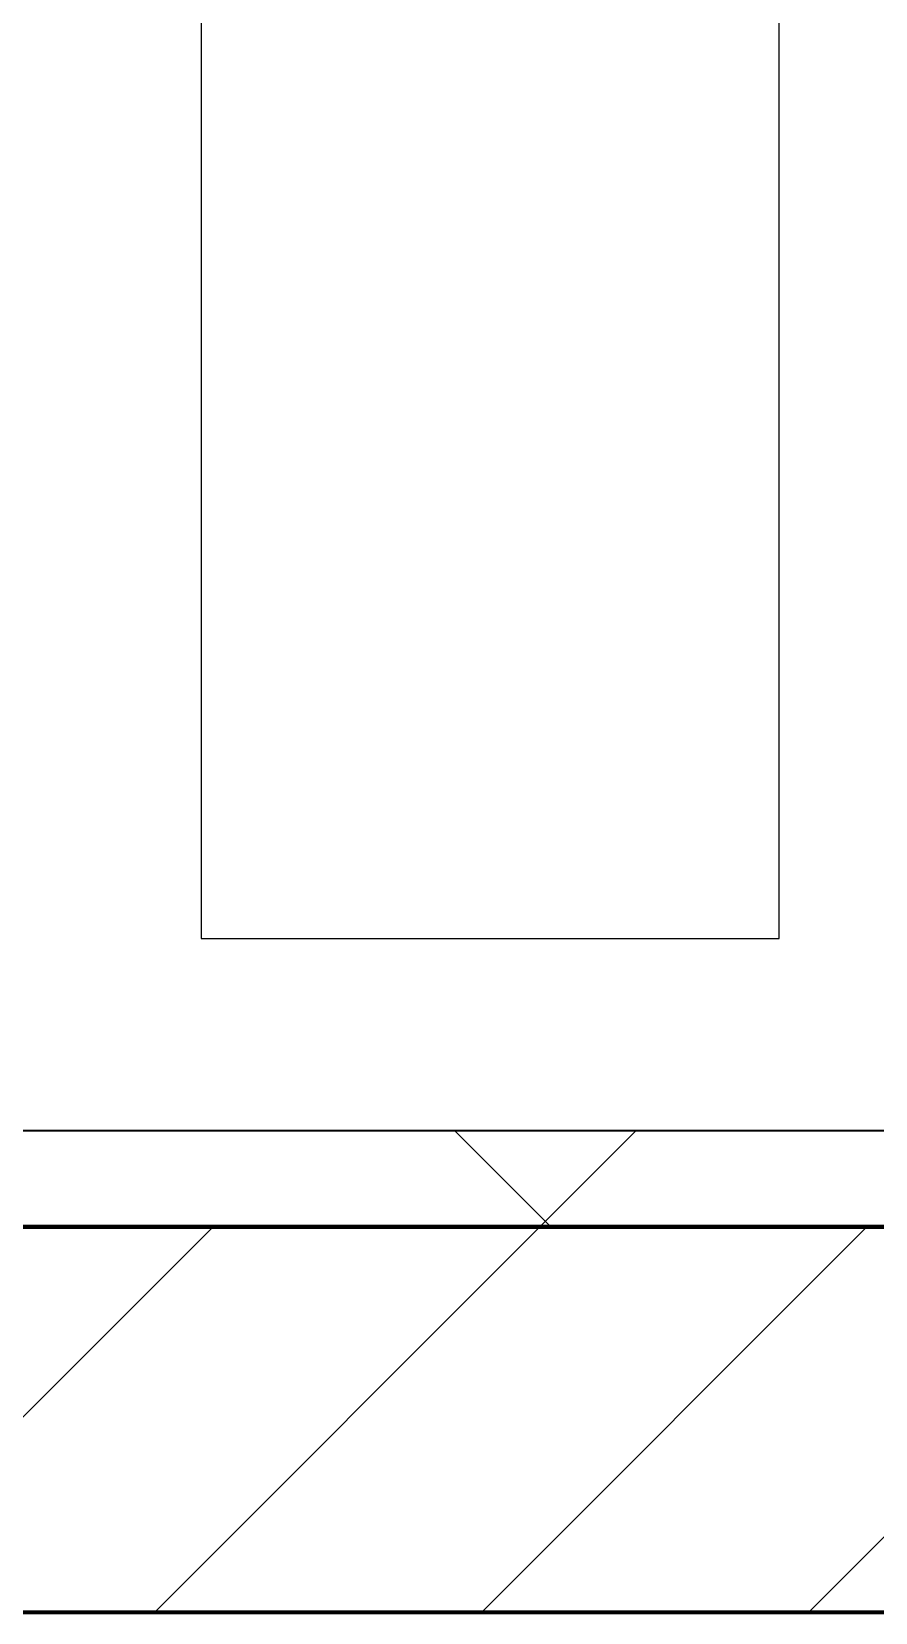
# Model space of a CAD drawing. Header units: millimetres. Extents: x -853432 to -773672, y -18171 to 22484.
# Drawn here: x -819520 to -819082, y -4021 to -3201 of the extents above; entities that cross this region are included whole.
import ezdxf
from ezdxf.xclip import XClip

# ---------------------------------------------------------------- set-up
doc = ezdxf.new("R2010")
doc.units = ezdxf.units.MM
doc.header["$XCLIPFRAME"] = 0
doc.layers.add('000 - WIPEOUT', color=250, linetype='Continuous')
doc.layers.add('A11_ALU.SOLID SHEET', color=2, linetype='Continuous')
for name, color, linetype, lineweight in [('A-GLAZ-CURT', 2, 'Continuous', 9), ('A-WALL', 5, 'Continuous', 35), ('A-WALL-FNSH', 2, 'Continuous', 35), ('A-WALL-PATT', 1, 'Continuous', 35)]:
    doc.layers.add(name, color=color, linetype=linetype, lineweight=lineweight)

# ---------------------------------------------------------------- blocks, each defined once
blk = doc.blocks.new('PPLS-PP19_Custom Tile Pattern - Custom Tile Pattern-V112-4251-01 ENLARGED CONCOURSE LEVEL - REFLECTED CEILING PLAN - SHEET 2')
at = {"layer": 'A-GLAZ-CURT'}
for p, q in [((-300, 0), (300, 0)), ((300, 0), (-300, 0)), ((195.99, 0), (213.31, 0)), ((213.31, 0), (195.99, 0)), ((230.06, 0), (300, 0)), ((-300, -50), (300, -50)), ((300, -50), (-300, -50))]:
    blk.add_line(p, q, dxfattribs=at)
for points, knots in [([(168.37, 0), (167.68, 0), (162.47, 0), (147.02, 0), (109.77, 0), (76.86, 0), (57.82, 0), (46.51, 0), (41.18, 0), (36.02, 0), (35.54, 0), (35.54, 0)], [-543.375029, -543.375029, -543.375029, -543.375029, -530.793311, -458.593899, -401.860199, -357.622665, -341.267687, -334.000314, -326.15566, -319.318397, -317.489778, -317.489778, -317.489778, -317.489778]), ([(94.4, 0), (94.4, 0), (94.64, 0), (99.11, 0), (108.97, 0), (120.79, 0), (139.94, 0), (163.31, 0), (185.23, 0), (193.62, 0), (194.69, 0), (194.79, 0)], [-2348.345796, -2348.345796, -2348.345796, -2348.345796, -2310.419338, -2233.599744, -2052.234781, -1843.028543, -1530.39897, -1095.004608, -529.74427, -295.064701, -265.121568, -265.121568, -265.121568, -265.121568]), ([(128.58, 0), (128.8, 0), (130.16, 0), (139.26, 0), (152.67, 0), (161.24, 0), (162.19, 0), (162.75, 0)], [-633.326174, -633.326174, -633.326174, -633.326174, -627.736123, -618.981161, -602.094757, -592.980799, -581.414464, -581.414464, -581.414464, -581.414464]), ([(193.8, 0), (193.33, 0), (190.11, 0), (183.13, 0), (171, 0), (161.95, 0), (161.28, 0), (158.35, 0), (157.85, 0), (157.77, 0)], [-11665.349007, -11665.349007, -11665.349007, -11665.349007, -11565.880756, -11105.624034, -10839.086983, -10768.332124, -10666.779182, -10580.760289, -10550.278881, -10550.278881, -10550.278881, -10550.278881]), ([(300, 0), (286.53, 0), (254.22, 0), (207.11, 0), (177.41, 0), (159.34, 0), (158.33, 0), (158.3, 0)], [-285.253232, -285.253232, -285.253232, -285.253232, -244.693688, -187.987675, -143.776725, -129.632772, -123.352749, -123.352749, -123.352749, -123.352749]), ([(159.07, 0), (159.13, 0), (160.84, 0), (165.21, 0), (174.15, 0), (185.98, 0), (208.82, 0), (219.42, 0), (230.06, 0)], [-115.643202, -115.643202, -115.643202, -115.643202, -114.681583, -87.660824, -65.295536, -41.623857, -24.459831, 0, 0, 0, 0]), ([(162.75, 0), (165.4, 0), (170.91, 0), (172.61, 0), (172.61, 0)], [-111.264224, -111.264224, -111.264224, -111.264224, -56.742688, -19.085662, -19.085662, -19.085662, -19.085662]), ([(247.1, 0), (246.76, 0), (245.04, 0), (238.34, 0), (226.56, 0), (221.1, 0), (200.27, 0), (182.99, 0), (174.27, 0), (169.67, 0), (168.99, 0)], [-9649.085549, -9649.085549, -9649.085549, -9649.085549, -9581.591397, -9406.094246, -9221.510254, -9016.44624, -8717.832359, -8253.978395, -8152.463617, -8069.855175, -8069.855175, -8069.855175, -8069.855175]), ([(215.22, 0), (214.62, 0), (210.55, 0), (203.98, 0), (187.54, 0), (175.3, 0), (169.49, 0)], [-203.825446, -203.825446, -203.825446, -203.825446, -198.527383, -184.406837, -162.427601, -142.916156, -142.916156, -142.916156, -142.916156]), ([(171.51, 0), (176.48, 0), (193.23, 0), (201.73, 0), (208.81, 0), (213.9, 0), (241.96, 0), (266.73, 0), (281.71, 0), (291.71, 0), (296.52, 0), (297.86, 0), (298.09, 0)], [-7971.819559, -7971.819559, -7971.819559, -7971.819559, -7784.112253, -7606.717214, -7289.299508, -7042.621073, -6582.165592, -6068.460911, -5766.029927, -5566.724884, -5280.360606, -5199.253518, -5199.253518, -5199.253518, -5199.253518]), ([(172.07, 0), (177.66, 0), (187.87, 0), (201.08, 0), (207.47, 0), (213.96, 0), (215.11, 0)], [-255.364076, -255.364076, -255.364076, -255.364076, -237.955587, -223.92608, -215.862851, -208.75215, -208.75215, -208.75215, -208.75215]), ([(228.66, 0), (228.04, 0), (223.47, 0), (219.94, 0), (219.02, 0)], [-11209.282167, -11209.282167, -11209.282167, -11209.282167, -11162.864862, -10856.732305, -10856.732305, -10856.732305, -10856.732305]), ([(219.9, 0), (220.86, 0), (223.47, 0), (226.88, 0), (228.4, 0)], [-10670.940496, -10670.940496, -10670.940496, -10670.940496, -10511.382485, -10392.252783, -10392.252783, -10392.252783, -10392.252783]), ([(228.69, 0), (234.62, 0), (242.9, 0), (246.54, 0), (246.96, 0)], [-10384.790957, -10384.790957, -10384.790957, -10384.790957, -9925.173265, -9834.877357, -9834.877357, -9834.877357, -9834.877357]), ([(300, 0), (288.22, 0), (263.26, 0), (238.68, 0), (229.43, 0)], [-12528.858583, -12528.858583, -12528.858583, -12528.858583, -11905.454923, -11228.315922, -11228.315922, -11228.315922, -11228.315922]), ([(284.76, 0), (284.76, 0), (285.09, 0), (287.47, 0), (293.59, 0), (297.76, 0), (300, 0)], [-4110.630118, -4110.630118, -4110.630118, -4110.630118, -4053.389046, -3959.664717, -3862.421465, -3746.95702, -3746.95702, -3746.95702, -3746.95702]), ([(297.38, 0), (295.84, 0), (291.62, 0), (285.38, 0), (284.87, 0)], [-4803.172655, -4803.172655, -4803.172655, -4803.172655, -4358.271401, -4143.037883, -4143.037883, -4143.037883, -4143.037883])]:
    blk.add_open_spline(points, degree=3, knots=knots, dxfattribs=at)
for points in [[(168.74, 0), (168.74, 0), (169.81, 0), (171.51, 0)], [(195.11, 0), (194.91, 0), (194.44, 0), (193.8, 0)]]:
    blk.add_open_spline(points, degree=3, dxfattribs=at)
blk = doc.blocks.new('PPLS-PP19_Custom Tile Pattern - Custom Tile Pattern-V113-4251-01 ENLARGED CONCOURSE LEVEL - REFLECTED CEILING PLAN - SHEET 2')
at = {"layer": 'A-GLAZ-CURT'}
for p, q in [((-300, 0), (300, 0)), ((300, 0), (-300, 0)), ((-293.07, 0), (-275.75, 0)), ((-275.75, 0), (-293.07, 0)), ((-222.32, 0), (-205, 0)), ((-205, 0), (-222.32, 0)), ((-300, -50), (300, -50)), ((300, -50), (-300, -50))]:
    blk.add_line(p, q, dxfattribs=at)
at = {"layer": 'A-GLAZ-CURT', "flags": 128}
for points in [[(-300, 0), (-291.56, 0), (-283.3, 0), (-275.2, 0), (-267.26, 0), (-259.45, 0), (-251.77, 0), (-244.2, 0), (-236.74, 0), (-229.36, 0), (-222.06, 0), (-214.83, 0), (-207.71, 0), (-200.76, 0), (-194.02, 0), (-187.54, 0), (-181.38, 0), (-175.58, 0), (-170.25, 0), (-165.64, 0), (-162.01, 0), (-159.53, 0), (-157.46, 0), (-154.52, 0), (-149.42, 0), (-141.84, 0), (-132.81, 0), (-126.08, 0)], [(-164.95, 0), (-169.65, 0), (-174.47, 0), (-179.49, 0), (-184.81, 0), (-190.44, 0), (-196.37, 0), (-202.58, 0), (-209.04, 0), (-215.73, 0), (-222.63, 0), (-229.72, 0), (-236.97, 0), (-244.39, 0), (-251.96, 0), (-259.67, 0), (-267.51, 0), (-275.48, 0), (-283.55, 0), (-291.73, 0), (-300, 0)], [(-125.17, 0), (-128.55, 0), (-134.16, 0), (-140.03, 0), (-145.5, 0), (-150.63, 0), (-155.53, 0), (-160.27, 0), (-164.48, 0)]]:
    blk.add_lwpolyline(points, dxfattribs=at)
at = {"layer": 'A-GLAZ-CURT'}
for points, knots in [([(-300, 0), (-284.65, 0), (-236.57, 0), (-174.61, 0), (-129.95, 0), (-110.8, 0), (-99.5, 0), (-91.46, 0)], [-5323.127839, -5323.127839, -5323.127839, -5323.127839, -4502.809032, -2700.551212, -1002.059161, -460.363443, 0, 0, 0, 0]), ([(-234.14, 0), (-249.47, 0), (-270.72, 0), (-294.48, 0), (-300, 0)], [-14699.061984, -14699.061984, -14699.061984, -14699.061984, -13729.592194, -13439.944408, -13439.944408, -13439.944408, -13439.944408]), ([(-233.41, 0), (-234.46, 0), (-241.49, 0), (-255.22, 0), (-262.59, 0), (-264.9, 0), (-265.4, 0)], [-913.632247, -913.632247, -913.632247, -913.632247, -858.079193, -543.655514, -208.940337, 0, 0, 0, 0]), ([(-258.6, 0), (-257.91, 0), (-254.26, 0), (-245.05, 0), (-237.02, 0), (-233.54, 0)], [-5722.54675, -5722.54675, -5722.54675, -5722.54675, -5657.471696, -5413.335975, -5223.264148, -5223.264148, -5223.264148, -5223.264148]), ([(-133.82, 0), (-135.51, 0), (-137.8, 0), (-149.31, 0), (-162.01, 0), (-177.91, 0), (-199.46, 0), (-216.65, 0), (-230.68, 0), (-232.99, 0), (-233.64, 0)], [-2731.647847, -2731.647847, -2731.647847, -2731.647847, -2418.507304, -2308.929706, -2113.765672, -1763.376603, -1422.553702, -978.033455, -846.069444, -712.227657, -712.227657, -712.227657, -712.227657]), ([(-233.42, 0), (-229.69, 0), (-222.67, 0), (-213.1, 0), (-200.2, 0), (-185.8, 0), (-174, 0), (-165.14, 0), (-164.47, 0)], [-5220.988519, -5220.988519, -5220.988519, -5220.988519, -5017.494783, -4832.723979, -4666.091899, -4349.945572, -4000.813434, -3971.997001, -3971.997001, -3971.997001, -3971.997001]), ([(-164.47, 0), (-179.8, 0), (-202.16, 0), (-226.82, 0), (-233.41, 0)], [-16323.606669, -16323.606669, -16323.606669, -16323.606669, -15131.813646, -14714.362462, -14714.362462, -14714.362462, -14714.362462]), ([(-137.88, 0), (-140.56, 0), (-147.66, 0), (-147.69, 0), (-158.72, 0), (-174.02, 0), (-185.59, 0), (-208.29, 0), (-223.59, 0), (-232.5, 0)], [-3187.727384, -3187.727384, -3187.727384, -3187.727384, -2919.378265, -2477.344047, -2237.412286, -2029.680487, -1755.085331, -1400.429864, -929.75382, -929.75382, -929.75382, -929.75382]), ([(-232.31, 0), (-231.42, 0), (-229.52, 0), (-225.3, 0), (-223.63, 0)], [-341.455981, -341.455981, -341.455981, -341.455981, -119.536984, 0, 0, 0, 0]), ([(-223.63, 0), (-219.39, 0), (-206.17, 0), (-188.58, 0), (-173.29, 0), (-166.28, 0), (-164.47, 0)], [-5463.295695, -5463.295695, -5463.295695, -5463.295695, -5161.076232, -4739.070012, -4465.409639, -4369.968419, -4369.968419, -4369.968419, -4369.968419]), ([(-96.62, 0), (-107.72, 0), (-128.82, 0), (-153.49, 0), (-163.62, 0)], [-18379.559514, -18379.559514, -18379.559514, -18379.559514, -17136.203329, -16345.600353, -16345.600353, -16345.600353, -16345.600353]), ([(-163.36, 0), (-159.56, 0), (-149.97, 0), (-136.84, 0), (-127.33, 0), (-124.19, 0), (-123.43, 0), (-123.28, 0)], [-4350.402127, -4350.402127, -4350.402127, -4350.402127, -4149.119819, -3839.893365, -3647.167523, -3488.92562, -3439.852845, -3439.852845, -3439.852845, -3439.852845]), ([(-152.35, 0), (-151.03, 0), (-147.71, 0), (-143.57, 0), (-138.62, 0)], [-3494.978217, -3494.978217, -3494.978217, -3494.978217, -3371.022232, -3227.460399, -3227.460399, -3227.460399, -3227.460399]), ([(-118.78, 0), (-121.86, 0), (-126.28, 0), (-136.96, 0), (-147.46, 0), (-150.03, 0), (-150.57, 0)], [-5938.474035, -5938.474035, -5938.474035, -5938.474035, -5700.061948, -5508.838257, -5298.784692, -5196.16478, -5196.16478, -5196.16478, -5196.16478]), ([(-150.34, 0), (-150.07, 0), (-147.75, 0), (-142.6, 0), (-127.26, 0), (-107.3, 0), (-90.42, 0), (-75.26, 0), (-68.41, 0), (-65.12, 0), (-63.63, 0)], [-4948.728362, -4948.728362, -4948.728362, -4948.728362, -4883.323924, -4440.880425, -4054.690705, -3793.097032, -3402.597032, -3144.956779, -3050.982048, -2969.237017, -2969.237017, -2969.237017, -2969.237017]), ([(-26.75, 0), (-27.82, 0), (-36.18, 0), (-53.55, 0), (-78.2, 0), (-110.94, 0), (-130.52, 0), (-147.74, 0), (-149.07, 0)], [-8718.362214, -8718.362214, -8718.362214, -8718.362214, -8532.293389, -8073.216054, -7508.296369, -7004.680444, -6449.282163, -6277.220794, -6277.220794, -6277.220794, -6277.220794]), ([(-148.23, 0), (-146.94, 0), (-140.15, 0), (-137.28, 0), (-133.93, 0), (-128.78, 0), (-126.5, 0)], [-6162.058746, -6162.058746, -6162.058746, -6162.058746, -6017.569127, -5560.701257, -5364.112219, -5231.017328, -5231.017328, -5231.017328, -5231.017328]), ([(-86.16, 0), (-91.37, 0), (-104.13, 0), (-122.65, 0), (-139.03, 0), (-146.11, 0), (-146.95, 0)], [-1681.3698, -1681.3698, -1681.3698, -1681.3698, -1374.161226, -945.742622, -741.901385, -489.130243, -489.130243, -489.130243, -489.130243]), ([(-146.69, 0), (-146.59, 0), (-145.49, 0), (-135.69, 0), (-128.29, 0), (-125.15, 0)], [-420.34245, -420.34245, -420.34245, -420.34245, -406.956646, -290.263673, 0, 0, 0, 0]), ([(-127.41, 0), (-131.63, 0), (-133.16, 0), (-134.09, 0), (-134.15, 0)], [-8540.990293, -8540.990293, -8540.990293, -8540.990293, -8266.114998, -8246.473386, -8246.473386, -8246.473386, -8246.473386]), ([(-134.15, 0), (-133.32, 0), (-130.31, 0), (-118.2, 0), (-103.41, 0), (-96.38, 0)], [-7657.439573, -7657.439573, -7657.439573, -7657.439573, -7293.749979, -6839.55839, -6332.113493, -6332.113493, -6332.113493, -6332.113493]), ([(-120.13, 0), (-120.14, 0), (-120.24, 0), (-121.3, 0), (-129.25, 0), (-133.82, 0)], [-2933.992132, -2933.992132, -2933.992132, -2933.992132, -2920.575025, -2840.280255, -2731.647847, -2731.647847, -2731.647847, -2731.647847]), ([(-113.43, 0), (-113.44, 0), (-113.96, 0), (-119.73, 0), (-125.43, 0), (-127.03, 0), (-127.41, 0)], [-328.499627, -328.499627, -328.499627, -328.499627, -282.672656, -98.539552, -24.539552, 0, 0, 0, 0]), ([(-126.5, 0), (-122.44, 0), (-108.71, 0), (-86.68, 0), (-63.44, 0), (-54.4, 0), (-48.53, 0), (-36.15, 0), (-29.59, 0), (-26.65, 0)], [-5231.017328, -5231.017328, -5231.017328, -5231.017328, -4994.692869, -4542.524482, -4008.285538, -3689.699207, -3546.54457, -3315.260113, -3113.700791, -3113.700791, -3113.700791, -3113.700791]), ([(-125.15, 0), (-124.93, 0), (-121.96, 0), (-113.01, 0), (-102.67, 0), (-97.63, 0), (-95.78, 0)], [-3362.7396, -3362.7396, -3362.7396, -3362.7396, -3342.215224, -3074.362186, -2902.289527, -2802.283, -2802.283, -2802.283, -2802.283]), ([(-122.08, 0), (-122.01, 0), (-121.69, 0), (-121.2, 0), (-120.88, 0)], [-3136.336417, -3136.336417, -3136.336417, -3136.336417, -3110.304437, -3035.164275, -3035.164275, -3035.164275, -3035.164275]), ([(-36.33, 0), (-36.43, 0), (-37.27, 0), (-45.02, 0), (-46.13, 0), (-60.59, 0), (-81.23, 0), (-99.51, 0), (-114.02, 0), (-117.28, 0), (-118.78, 0)], [-1855.773136, -1855.773136, -1855.773136, -1855.773136, -1810.870157, -1672.078046, -1405.135169, -1060.00838, -740.068933, -229.489605, -116.330425, 0, 0, 0, 0]), ([(-117.74, 0), (-117.19, 0), (-114.78, 0), (-113.43, 0), (-113.43, 0)], [-821.249067, -821.249067, -821.249067, -821.249067, -394.672656, -330.879064, -330.879064, -330.879064, -330.879064]), ([(-36.62, 0), (-36.62, 0), (-40.35, 0), (-44.32, 0), (-58.97, 0), (-85.2, 0), (-107.61, 0), (-116.56, 0), (-117.56, 0)], [-4069.478503, -4069.478503, -4069.478503, -4069.478503, -3858.647035, -3538.256648, -2842.901703, -2193.204658, -1433.981041, -985.49888, -985.49888, -985.49888, -985.49888]), ([(-115.82, 0), (-114.96, 0), (-110.49, 0), (-101.61, 0), (-96.38, 0)], [-5724.064692, -5724.064692, -5724.064692, -5724.064692, -5430.283136, -5115.12164, -5115.12164, -5115.12164, -5115.12164]), ([(9.32, 0), (9.08, 0), (7.65, 0), (2.57, 0), (-12.23, 0), (-25.64, 0), (-40, 0), (-56.24, 0), (-75.59, 0), (-94, 0), (-112.01, 0), (-114.94, 0), (-115.63, 0)], [-2922.926651, -2922.926651, -2922.926651, -2922.926651, -2882.788014, -2720.818881, -2518.50168, -2125.455881, -1792.521578, -1466.981642, -1208.454564, -789.402658, -501.969187, -243.577221, -243.577221, -243.577221, -243.577221]), ([(-95.56, 0), (-90.52, 0), (-71.25, 0), (-48.38, 0), (-30.8, 0), (-27.54, 0)], [-5098.833427, -5098.833427, -5098.833427, -5098.833427, -4799.173296, -4065.652676, -3897.235535, -3897.235535, -3897.235535, -3897.235535]), ([(-95.53, 0), (-91.96, 0), (-83.14, 0), (-71.67, 0), (-65.93, 0), (-65.07, 0)], [-2797.888566, -2797.888566, -2797.888566, -2797.888566, -2605.247022, -2322.099534, -2241.8264, -2241.8264, -2241.8264, -2241.8264]), ([(-72.93, 0), (-75.51, 0), (-82.57, 0), (-90.98, 0), (-95.52, 0)], [-19442.345229, -19442.345229, -19442.345229, -19442.345229, -18935.241197, -18420.778877, -18420.778877, -18420.778877, -18420.778877]), ([(-95.5, 0), (-94.48, 0), (-86.44, 0), (-74.02, 0), (-62.74, 0), (-60.36, 0), (-59.97, 0)], [-6310.896799, -6310.896799, -6310.896799, -6310.896799, -6236.997189, -5713.340575, -5140.470607, -5006.787413, -5006.787413, -5006.787413, -5006.787413]), ([(-91.46, 0), (-90.09, 0), (-84.7, 0), (-77.43, 0), (-72.73, 0), (-72.64, 0), (-72.64, 0)], [-19832.387487, -19832.387487, -19832.387487, -19832.387487, -19753.885894, -19541.04734, -19478.625389, -19471.062469, -19471.062469, -19471.062469, -19471.062469]), ([(-63.96, 0), (-64.13, 0), (-72.5, 0), (-80.63, 0), (-86.16, 0)], [-2171.769325, -2171.769325, -2171.769325, -2171.769325, -2007.031671, -1681.3698, -1681.3698, -1681.3698, -1681.3698]), ([(-29.03, 0), (-33.97, 0), (-43.74, 0), (-56.37, 0), (-71.66, 0), (-77.83, 0), (-82.66, 0), (-83.28, 0), (-83.28, 0)], [-2680.714891, -2680.714891, -2680.714891, -2680.714891, -2413.671296, -2161.752162, -2006.592567, -1646.621388, -1424.436217, -1393.971743, -1393.971743, -1393.971743, -1393.971743]), ([(-83.28, 0), (-83.28, 0), (-82.91, 0), (-76.14, 0), (-62.97, 0), (-48.14, 0), (-36.49, 0), (-33.57, 0), (-29.94, 0), (-28.57, 0)], [-1393.4169, -1393.4169, -1393.4169, -1393.4169, -1353.722004, -1274.333717, -1073.56893, -651.549973, -296.515819, -83.513472, 0, 0, 0, 0]), ([(-66.39, 0), (-66.39, 0), (-63.63, 0), (-53.63, 0), (-34.42, 0), (-29.82, 0), (-29.19, 0)], [-2493.31794, -2493.31794, -2493.31794, -2493.31794, -2315.303971, -1809.437387, -963.711516, -666.19313, -666.19313, -666.19313, -666.19313]), ([(31.18, 0), (25.97, 0), (11.99, 0), (-16.92, 0), (-47.42, 0), (-65.77, 0), (-66.37, 0), (-66.38, 0)], [-4496.803627, -4496.803627, -4496.803627, -4496.803627, -4222.080604, -3745.412743, -2981.410125, -2542.574734, -2498.224237, -2498.224237, -2498.224237, -2498.224237]), ([(-63.63, 0), (-61.49, 0), (-57.39, 0), (-54.49, 0), (-45.2, 0), (-40.79, 0), (-40.46, 0), (-40.44, 0)], [-2969.237017, -2969.237017, -2969.237017, -2969.237017, -2851.217951, -2734.127174, -2474.780881, -2410.990208, -2350.645972, -2350.645972, -2350.645972, -2350.645972]), ([(-58.83, 0), (-58.37, 0), (-57.29, 0), (-54.23, 0), (-46.33, 0), (-42.62, 0), (-41.76, 0)], [-4859.52896, -4859.52896, -4859.52896, -4859.52896, -4680.891996, -4469.85053, -4321.566175, -4270.495146, -4270.495146, -4270.495146, -4270.495146]), ([(-51.83, 0), (-51.83, 0), (-51.78, 0), (-47.4, 0), (-46.01, 0), (-40.22, 0), (-36.78, 0)], [-632.814994, -632.814994, -632.814994, -632.814994, -627.965721, -508.377888, -260.442412, 0, 0, 0, 0]), ([(-27.73, 0), (-29.7, 0), (-35.23, 0), (-44.85, 0), (-51.43, 0), (-51.79, 0)], [-1160.839585, -1160.839585, -1160.839585, -1160.839585, -1039.307308, -819.71621, -644.910881, -644.910881, -644.910881, -644.910881]), ([(-41.76, 0), (-39.9, 0), (-37.72, 0), (-36.92, 0), (-36.77, 0)], [-4270.495146, -4270.495146, -4270.495146, -4270.495146, -4161.040818, -4106.245333, -4106.245333, -4106.245333, -4106.245333]), ([(-36.78, 0), (-32.43, 0), (-19.22, 0), (8.83, 0), (43.36, 0), (70.92, 0), (82.12, 0), (83.66, 0)], [-6191.144455, -6191.144455, -6191.144455, -6191.144455, -5862.463379, -5340.621928, -4573.028122, -4094.177415, -3869.465285, -3869.465285, -3869.465285, -3869.465285]), ([(-36.29, 0), (-36.29, 0), (-34.66, 0), (-28.91, 0), (-26.98, 0), (-26.56, 0)], [-9150.272121, -9150.272121, -9150.272121, -9150.272121, -9057.163041, -8919.836787, -8836.018123, -8836.018123, -8836.018123, -8836.018123]), ([(30.82, 0), (29.27, 0), (20.14, 0), (3.54, 0), (-16.58, 0), (-34.76, 0), (-36.04, 0)], [-10462.034656, -10462.034656, -10462.034656, -10462.034656, -10363.088938, -9884.23066, -9424.652049, -9182.880979, -9182.880979, -9182.880979, -9182.880979]), ([(-33.34, 0), (-33.34, 0), (-32.93, 0), (-31.16, 0), (-30.52, 0)], [-2415.024266, -2415.024266, -2415.024266, -2415.024266, -2357.633367, -2323.618664, -2323.618664, -2323.618664, -2323.618664]), ([(-27.67, 0), (-29.13, 0), (-31.19, 0), (-31.82, 0), (-32, 0)], [-2807.705886, -2807.705886, -2807.705886, -2807.705886, -2698.150104, -2614.070998, -2614.070998, -2614.070998, -2614.070998]), ([(-30.76, 0), (-30.73, 0), (-30.38, 0), (-28.81, 0), (-26.73, 0)], [-54176.191683, -54176.191683, -54176.191683, -54176.191683, -54157.274271, -53972.40812, -53972.40812, -53972.40812, -53972.40812]), ([(-26.62, 0), (-26.74, 0), (-28.19, 0), (-29.52, 0), (-30.21, 0)], [-54476.395718, -54476.395718, -54476.395718, -54476.395718, -54461.685999, -54290.791712, -54290.791712, -54290.791712, -54290.791712]), ([(8.33, 0), (8.19, 0), (7.18, 0), (0.32, 0), (-13.89, 0), (-24.92, 0), (-29.03, 0)], [-3574.286521, -3574.286521, -3574.286521, -3574.286521, -3526.962355, -3285.499107, -2903.012179, -2680.714891, -2680.714891, -2680.714891, -2680.714891]), ([(-28.98, 0), (-28.66, 0), (-27.39, 0), (-24.45, 0), (-22.56, 0)], [-166.548282, -166.548282, -166.548282, -166.548282, -102.06493, 0, 0, 0, 0]), ([(-28.57, 0), (-26.93, 0), (-20.29, 0), (-11.45, 0), (2.08, 0), (13.15, 0), (21.24, 0), (24.62, 0), (24.72, 0), (24.72, 0)], [-5361.429781, -5361.429781, -5361.429781, -5361.429781, -5261.36855, -5050.479954, -4785.90057, -4596.498881, -4445.288762, -4384.376941, -4376.041937, -4376.041937, -4376.041937, -4376.041937]), ([(70.61, 0), (66.16, 0), (55.8, 0), (39.61, 0), (24.74, 0), (2.64, 0), (-15.29, 0), (-24.33, 0), (-26.69, 0)], [-4647.237329, -4647.237329, -4647.237329, -4647.237329, -4326.416877, -4098.545751, -3766.694881, -3333.063701, -2994.501669, -2831.230644, -2831.230644, -2831.230644, -2831.230644]), ([(42.35, 0), (39.89, 0), (33.49, 0), (24.07, 0), (12.82, 0), (-2.9, 0), (-17.73, 0), (-24.87, 0), (-26.61, 0)], [-2442.083766, -2442.083766, -2442.083766, -2442.083766, -2313.748533, -2106.613311, -1925.670641, -1617.263037, -1290.787923, -1183.747824, -1183.747824, -1183.747824, -1183.747824]), ([(-26.59, 0), (-22.97, 0), (-13.64, 0), (8.61, 0), (15.02, 0), (22.91, 0), (31, 0), (39.04, 0), (51.19, 0), (58.74, 0), (61.34, 0), (61.45, 0)], [-3112.307128, -3112.307128, -3112.307128, -3112.307128, -2864.387349, -2439.246196, -2084.094819, -1956.422387, -1818.904206, -1645.594513, -1443.202566, -1228.752106, -1120.932285, -1120.932285, -1120.932285, -1120.932285]), ([(-26.58, 0), (-20.96, 0), (-9.63, 0), (4.23, 0), (9.64, 0), (10.14, 0), (10.18, 0)], [-3880.599684, -3880.599684, -3880.599684, -3880.599684, -3589.737505, -3285.047089, -3066.359526, -3044.715262, -3044.715262, -3044.715262, -3044.715262]), ([(-25.83, 0), (-23.41, 0), (-19.78, 0), (-15.75, 0), (-15.19, 0)], [-53946.991625, -53946.991625, -53946.991625, -53946.991625, -53749.15266, -53717.791567, -53717.791567, -53717.791567, -53717.791567]), ([(-13, 0), (-14.35, 0), (-17.42, 0), (-23.39, 0), (-25.57, 0)], [-55207.591944, -55207.591944, -55207.591944, -55207.591944, -54789.006179, -54519.99177, -54519.99177, -54519.99177, -54519.99177]), ([(-25.45, 0), (-24.06, 0), (-15.77, 0), (5.99, 0), (22.06, 0), (35.98, 0), (40.25, 0), (42.35, 0)], [-2226.80122, -2226.80122, -2226.80122, -2226.80122, -2142.497158, -1716.209403, -1206.526904, -1089.329421, -978.580211, -978.580211, -978.580211, -978.580211]), ([(-22.56, 0), (-20.27, 0), (-17.03, 0), (-11.36, 0), (-7.66, 0), (-6.6, 0), (-6.44, 0)], [-56468.192263, -56468.192263, -56468.192263, -56468.192263, -56344.022017, -56303.229861, -56166.290093, -56124.392176, -56124.392176, -56124.392176, -56124.392176]), ([(-15.19, 0), (-13.07, 0), (7.48, 0), (29.35, 0), (41.98, 0), (42.03, 0)], [-461.142613, -461.142613, -461.142613, -461.142613, -429.606584, -390.253598, -390.072149, -390.072149, -390.072149, -390.072149]), ([(-6.54, 0), (-6.73, 0), (-7.2, 0), (-7.6, 0), (-7.79, 0)], [-56009.792147, -56009.792147, -56009.792147, -56009.792147, -55949.290093, -55895.192118, -55895.192118, -55895.192118, -55895.192118]), ([(-2.63, 0), (-2.47, 0), (-1.22, 0), (4.92, 0), (15.97, 0), (22.54, 0), (24.49, 0)], [-226.825321, -226.825321, -226.825321, -226.825321, -220.269177, -206.416616, -198.214427, -187.717507, -187.717507, -187.717507, -187.717507])]:
    blk.add_open_spline(points, degree=3, knots=knots, dxfattribs=at)
for points in [[(-163.35, 0), (-160.71, 0), (-158.28, 0), (-157.22, 0)], [(-39.84, 0), (-39.08, 0), (-38.11, 0), (-37.36, 0)], [(-30.52, 0), (-29.1, 0), (-27.8, 0), (-26.54, 0)]]:
    blk.add_open_spline(points, degree=3, dxfattribs=at)
blk = doc.blocks.new('*U634')
at = {"layer": 'A-GLAZ-CURT'}
for name, p in [('PPLS-PP19_Custom Tile Pattern - Custom Tile Pattern-V112-4251-01 ENLARGED CONCOURSE LEVEL - REFLECTED CEILING PLAN - SHEET 2', (16202.37, -7350)), ('PPLS-PP19_Custom Tile Pattern - Custom Tile Pattern-V113-4251-01 ENLARGED CONCOURSE LEVEL - REFLECTED CEILING PLAN - SHEET 2', (16802.37, -7350))]:
    blk.add_blockref(name, p, dxfattribs=at)
blk = doc.blocks.new('*U1051')
at = {"color": 3}
blk.add_wipeout([(-437.5, 14150), (437.5, 14150), (437.5, 13850), (-437.5, 13850)], dxfattribs=at).dxf.layer = '000 - WIPEOUT'
at = {"layer": 'A11_ALU.SOLID SHEET', "color": 0, "linetype": 'ByBlock'}
blk.add_lwpolyline([(-437.5, 13850), (437.5, 13850), (437.5, 14150), (-437.5, 14150)], close=True, dxfattribs=at)
blk = doc.blocks.new('*U1213')
blk.add_lwpolyline([(22690, -750), (19166.45, -750), (19116.45, -700), (18966.44, -550), (-101025.39, -550), (-101025.39, -6704.96), (-96300, -6704.96), (-96300, -7350), (-94497.63, -7350), (17250, -7350), (17250, -6849.96), (18300, -6849.96), (22690, -6849.96)], close=True)
at = {"layer": 'A11_ALU.SOLID SHEET', "color": 0, "linetype": 'ByBlock', "rotation": 90}
blk.add_blockref('*U1051', (-60600, -6813), dxfattribs=at)

msp = doc.modelspace()

# ---------------------------------------------------------------- block references
at = {"layer": 'A11_ALU.SOLID SHEET'}
ref = msp.add_blockref('*U1213', (-744682.37, 3579.02), dxfattribs=at)
XClip(ref).set_block_clipping_path([(-104690.1238047112, -9620.0029952966), (-34092.6543255156, 14392.9971737705)])

# ---------------------------------------------------------------- next in the draw order: hatches: boundary and pattern name
at = {"layer": 'A-WALL-PATT', "lineweight": 9}
h = msp.add_hatch(dxfattribs=at)
h.set_pattern_fill('FP_4', color=256, style=0, pattern_type=2)
h.set_pattern_definition([(45, (0, 0), (-212.13203, 212.13203), []), (135, (0, 0), (-212.13203, -212.13203), [])])
h.paths.add_polyline_path([(-779464.45, -3820.98), (-778775.03, -3820.98), (-778775.03, -3770.98), (-827933.88, -3770.98), (-828045.79, -3820.98), (-779602.34, -3820.98)])
h.paths.add_polyline_path([(-828965.42, -3820.98), (-828156.1, -3820.98), (-828044.19, -3770.98), (-841032.37, -3770.98), (-841032.37, -3820.98), (-829103.3, -3820.98)])
h = msp.add_hatch(dxfattribs=at)
h.set_pattern_fill('FP_2', color=256, style=0, pattern_type=2)
h.set_pattern_definition([(45, (0, 0), (-84.852814, 84.852814), [])])
h.paths.add_polyline_path([(-779326.57, -4020.98), (-778775.03, -4020.98), (-778775.03, -3820.98), (-828045.79, -3820.98), (-828336.65, -3950.93), (-828355, -3909.85), (-828156.1, -3820.98), (-841232.37, -3820.98), (-841232.37, -4020.98), (-779878.11, -4020.98)])
h.paths.add_polyline_path([(-828280, -3860.98), (-828285, -3859.64), (-828288.66, -3855.98), (-828289.66, -3848.39), (-828287.07, -3844.76), (-828282.59, -3841.32), (-828280, -3840.98), (-828272.93, -3843.91), (-828270.34, -3848.39), (-828270.34, -3851.81), (-828272.93, -3858.05), (-828279.18, -3860.64)])

# ---------------------------------------------------------------- next in the draw order: linework, layer by layer
at = {"layer": 'A-WALL', "color": 7, "lineweight": 70}
for p, q in [((-819980, -3820.98), (-817580, -3820.98)), ((-817580, -3820.98), (-819980, -3820.98)), ((-817580, -4020.98), (-819980, -4020.98))]:
    msp.add_line(p, q, dxfattribs=at)
at = {"layer": 'A-WALL-FNSH', "color": 250}
msp.add_line((-819980, -3770.98), (-817580, -3770.98), dxfattribs=at)

# ---------------------------------------------------------------- next in the draw order: block references
msp.add_blockref('*U634', (-835882.37, 3579.02))

doc.saveas('drawing.dxf')
